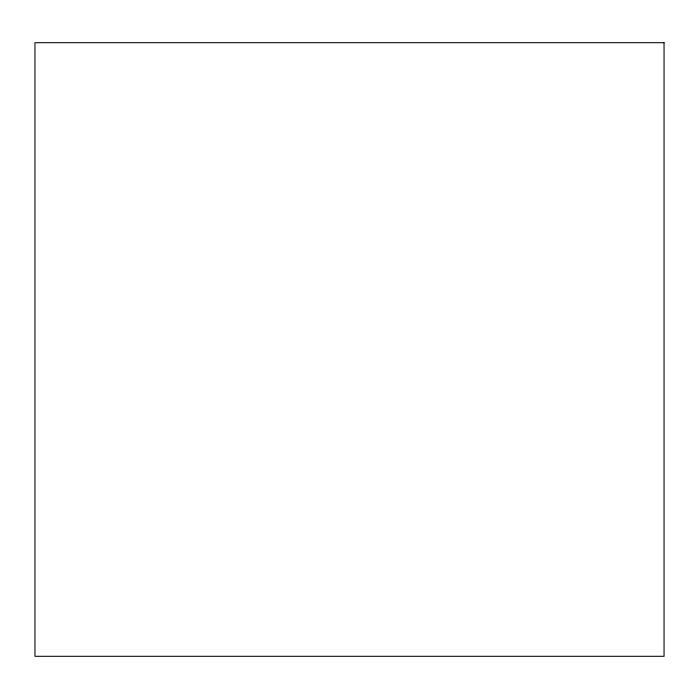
<?xml version="1.0" encoding="UTF-8"?>
<svg xmlns="http://www.w3.org/2000/svg" width="699" height="699" viewBox="0 0 699 699"><rect width="100%" height="100%" fill="white"/><g stroke="black" fill="none" stroke-linecap="round" stroke-linejoin="round"><path stroke-width="1.05" d="M664.05 42.7L34.95 42.7L34.95 656.3L664.05 656.3L664.05 42.7"/></g></svg>
